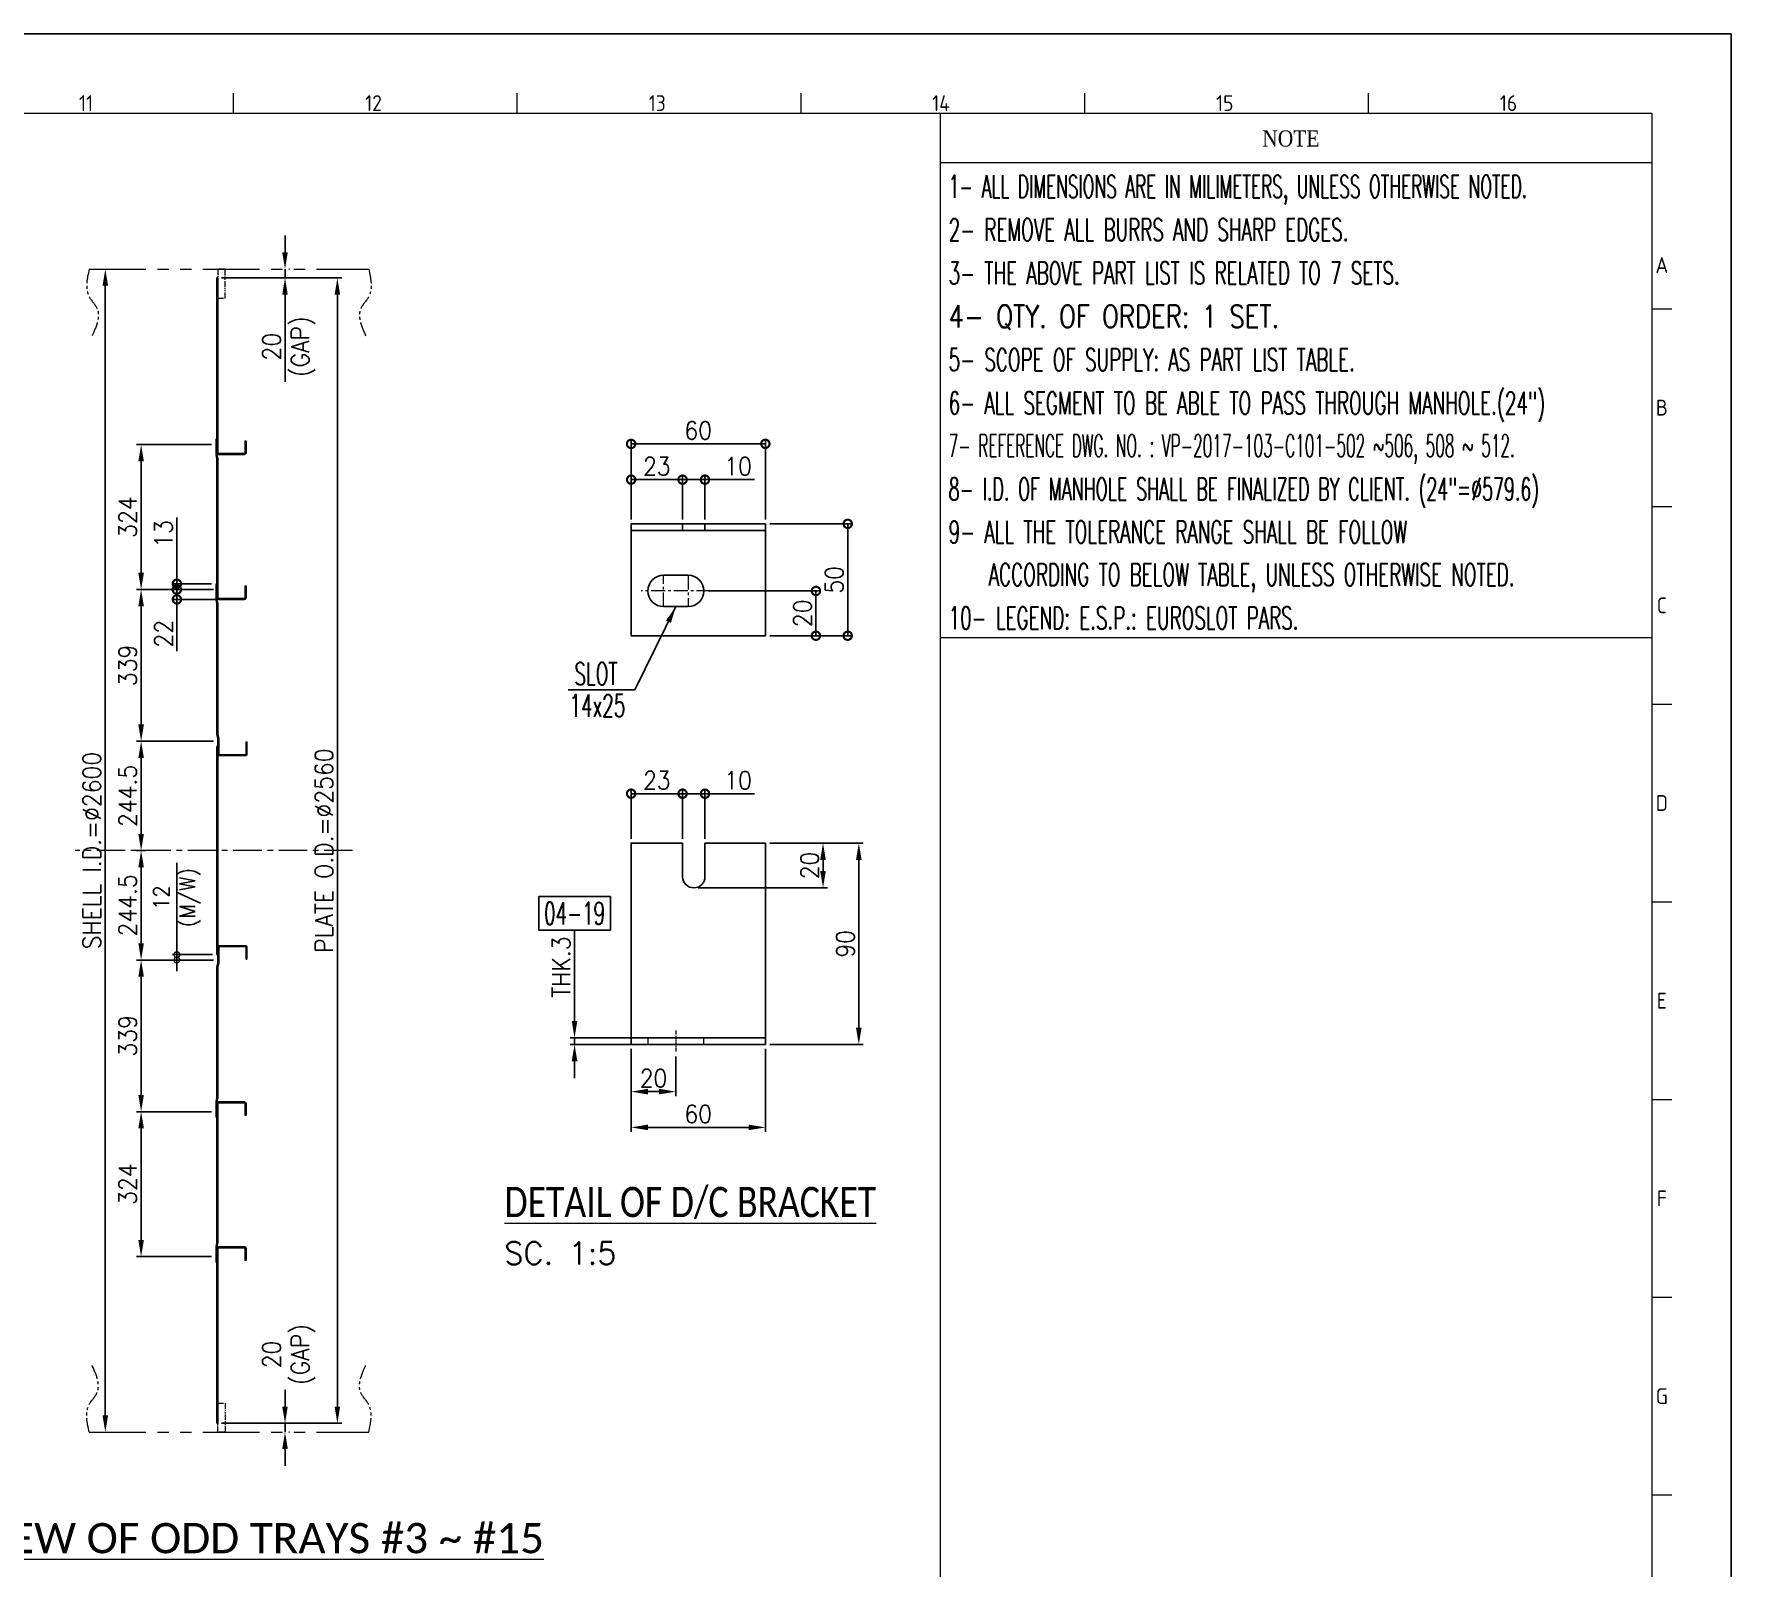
# Model space of a CAD drawing. Header units: inches. Extents: x -15980 to 45789, y -23276 to 2417.
# Drawn here: x -2730 to 1063, y -16346 to -12919 of the extents above; entities that cross this region are included whole.
import ezdxf
from ezdxf.enums import TextEntityAlignment as Align

# ---------------------------------------------------------------- set-up
doc = ezdxf.new("R2010")
doc.units = ezdxf.units.IN
doc.header["$MEASUREMENT"] = 0
for name, pattern in [('CENTER', [50.8, 31.75, -6.35, 6.35, -6.35]), ('CENTERX2', [101.6, 63.5, -12.7, 12.7, -12.7]), ('HIDDEN', [9.525, 6.35, -3.175]), ('PHANTOMX2', [127, 63.5, -12.7, 12.7, -12.7, 12.7, -12.7])]:
    doc.linetypes.add(name, pattern=pattern)
for name, color, linetype, lineweight in [('CADRE', 254, 'Continuous', 5), ('Center line', 181, 'CENTER', 5), ('CENTER LINES', 181, 'CENTERX2', 5), ('HATCH', 130, 'PHANTOMX2', 9), ('HIDDEN', 211, 'HIDDEN', 5), ('Plot Plan', 9, 'Continuous', 0), ('TEXT', 2, 'Continuous', 13)]:
    doc.layers.add(name, color=color, linetype=linetype, lineweight=lineweight)
doc.layers.add('dim', color=82, linetype='Continuous')
doc.styles.add('ARIAL BLACK', font='GARABD.TTF')
doc.styles.add('ISO Proportional', font='isocp.shx')
doc.styles.add('ROMANS', font='ROMANS.shx', dxfattribs={"width": 0.9, "bigfont": '@extfont2.shx'})
doc.styles.add('style4', font='calibri.ttf')
doc.dimstyles.new('1X25', dxfattribs={"dimscale": 25, "dimtxt": 1.6, "dimasz": 1.5, "dimexe": 0.4, "dimexo": 0.4, "dimgap": 0.4, "dimtad": 1, "dimdsep": 46, "dimtxsty": 'ROMANS', "dimcen": 0, "dimclrd": 256, "dimclre": 256, "dimclrt": 2, "dimadec": 0, "dimazin": 0, "dimtfac": 1, "dimtmove": 0, "dimatfit": 3, "dimfxl": 0.7, "dimlwd": -1, "dimlwe": -1, "dimarcsym": 1})
doc.dimstyles.new('5X25', dxfattribs={"dimscale": 25, "dimtxt": 1.6, "dimasz": 1.5, "dimexe": 0.4, "dimexo": 0.4, "dimgap": 0.4, "dimtad": 1, "dimlfac": 0.2, "dimdsep": 46, "dimtxsty": 'ROMANS', "dimcen": 0, "dimclrd": 256, "dimclre": 256, "dimclrt": 2, "dimadec": 0, "dimazin": 0, "dimtfac": 1, "dimtmove": 0, "dimatfit": 3, "dimfxl": 0.7, "dimlwd": -1, "dimlwe": -1, "dimarcsym": 1})

# ---------------------------------------------------------------- blocks, each defined once
blk = doc.blocks.new('A$Cd9a1c6cb')
blk.add_lwpolyline([(61, -197.5), (63, -197.5), (63, 267.5), (61, 267.5)], close=True)
blk = doc.blocks.new('A$Ccb3cb8b8')
blk.add_lwpolyline([(66, 384), (66, 349), (64, 339.1), (64, 48), (62, 38.1), (62, 4, -0.414214), (58, 0), (1, 0, -0.414214), (-3, 4), (-3, 30), (-1, 30), (-1, 4, 0.414214), (1, 2), (58, 2, 0.414214), (60, 4), (60, 38.4), (62, 48.3), (62, 339.3), (64, 349.2), (64, 384)], format="xyb", close=True)
at = {"layer": 'CENTER LINES'}
for p, q in [((66.2, 371), (63.9, 371)), ((59.5, 32), (62.5, 32))]:
    blk.add_line(p, q, dxfattribs=at)
at = {"layer": 'HIDDEN', "ltscale": 0.2}
for p, q in [((64, 376.5), (66, 376.5)), ((64, 365.5), (66, 365.5)), ((60, 37.5), (62, 37.5)), ((60, 26.5), (62, 26.5))]:
    blk.add_line(p, q, dxfattribs=at)
blk = doc.blocks.new('A$C82f6ab2e')
blk.add_lwpolyline([(65, 394.5), (65, 4, -0.414214), (61, 0), (4, 0, -0.414214), (0, 4), (0, 30), (2, 30), (2, 4, 0.414214), (4, 2), (61, 2, 0.414214), (63, 4), (63, 394.5)], format="xyb", close=True)
at = {"layer": 'CENTER LINES'}
blk.add_line((62.5, 22), (65.5, 22), dxfattribs=at)
at = {"layer": 'HIDDEN', "ltscale": 0.2}
for p, q in [((63, 27.5), (65, 27.5)), ((63, 16.5), (65, 16.5))]:
    blk.add_line(p, q, dxfattribs=at)
blk = doc.blocks.new('A$C3d6a8d0d')
blk.add_lwpolyline([(67, 359), (67, 324), (65, 314.1), (65, 4, -0.414214), (61, 0), (4, 0, -0.414214), (0, 4), (0, 30), (2, 30), (2, 4, 0.414214), (4, 2), (61, 2, 0.414214), (63, 4), (63, 314.3), (65, 324.2), (65, 359)], format="xyb", close=True)
at = {"layer": 'CENTER LINES'}
for p, q in [((67.3, 346), (64.7, 346)), ((62.5, 22), (65.5, 22))]:
    blk.add_line(p, q, dxfattribs=at)
at = {"layer": 'HIDDEN', "ltscale": 0.2}
for p, q in [((65, 351.5), (67, 351.5)), ((65, 340.5), (67, 340.5)), ((63, 27.5), (65, 27.5)), ((63, 16.5), (65, 16.5))]:
    blk.add_line(p, q, dxfattribs=at)
blk = doc.blocks.new('*D296')
at = {"layer": 'Defpoints', "color": 0, "transparency": 16777216}
for p in [(-2570.8, -13444.5), (-2570.8, -13444.5), (-2570.8, -16044.5)]:
    blk.add_point(p, dxfattribs=at)
at = {"layer": 'dim', "transparency": 16777216}
blk.add_line((-2570.8, -16007), (-2570.8, -13482), dxfattribs=at)
for points in [[(-2577, -13482), (-2564.5, -13482), (-2570.8, -13444.5)], [(-2577, -16007), (-2564.5, -16007), (-2570.8, -16044.5)]]:
    blk.add_solid(points, dxfattribs=at)
at = {"layer": 'dim', "color": 2, "transparency": 16777216, "insert": (-2600.8, -14744.5), "char_height": 40, "attachment_point": 5, "rotation": 90, "style": 'ROMANS'}
blk.add_mtext('SHELL I.D.=%%C2600', dxfattribs=at)
blk = doc.blocks.new('A$Caa3a44ed')
at = {"ltscale": 0.2}
blk.add_lwpolyline([(0, 16), (65, 16), (65, 0), (0, 0)], close=True, dxfattribs=at)
blk = doc.blocks.new('A$Cce359d03')
blk.add_blockref('A$Caa3a44ed', (0, 0))
at = {"xscale": -1}
blk.add_blockref('A$Caa3a44ed', (2600, 0), dxfattribs=at)
blk = doc.blocks.new('*D301')
at = {"layer": 'Defpoints', "color": 0, "transparency": 16777216}
for p in [(-2490.8, -15328), (-2323.4, -15328), (-2323.5, -15652)]:
    blk.add_point(p, dxfattribs=at)
at = {"layer": 'dim', "transparency": 16777216}
for p, q in [((-2333.4, -15328), (-2500.8, -15328)), ((-2490.8, -15614.5), (-2490.8, -15365.5)), ((-2333.5, -15652), (-2500.8, -15652))]:
    blk.add_line(p, q, dxfattribs=at)
for points in [[(-2497, -15365.5), (-2484.5, -15365.5), (-2490.8, -15328)], [(-2497, -15614.5), (-2484.5, -15614.5), (-2490.8, -15652)]]:
    blk.add_solid(points, dxfattribs=at)
at = {"layer": 'dim', "color": 2, "transparency": 16777216, "insert": (-2520.8, -15490), "char_height": 40, "attachment_point": 5, "rotation": 90, "style": 'ROMANS'}
blk.add_mtext('324', dxfattribs=at)
blk = doc.blocks.new('*D302')
at = {"layer": 'Defpoints', "color": 0, "transparency": 16777216}
for p in [(-2490.8, -14989), (-2319.2, -14989), (-2323.4, -15328)]:
    blk.add_point(p, dxfattribs=at)
at = {"layer": 'dim', "transparency": 16777216}
for p, q in [((-2329.2, -14989), (-2500.8, -14989)), ((-2490.8, -15290.5), (-2490.8, -15026.5)), ((-2333.4, -15328), (-2500.8, -15328))]:
    blk.add_line(p, q, dxfattribs=at)
for points in [[(-2497, -15026.5), (-2484.5, -15026.5), (-2490.8, -14989)], [(-2497, -15290.5), (-2484.5, -15290.5), (-2490.8, -15328)]]:
    blk.add_solid(points, dxfattribs=at)
at = {"layer": 'dim', "color": 2, "transparency": 16777216, "insert": (-2520.8, -15158.5), "char_height": 40, "attachment_point": 5, "rotation": 90, "style": 'ROMANS'}
blk.add_mtext('339', dxfattribs=at)
blk = doc.blocks.new('*D297')
at = {"layer": 'Defpoints', "color": 0, "transparency": 16777216}
for p in [(-2490.8, -14744.5), (-2490.8, -14744.5), (-2319.2, -14989)]:
    blk.add_point(p, dxfattribs=at)
at = {"layer": 'dim', "transparency": 16777216}
for p, q in [((-2490.8, -14951.5), (-2490.8, -14782)), ((-2329.2, -14989), (-2500.8, -14989))]:
    blk.add_line(p, q, dxfattribs=at)
for points in [[(-2497, -14782), (-2484.5, -14782), (-2490.8, -14744.5)], [(-2497, -14951.5), (-2484.5, -14951.5), (-2490.8, -14989)]]:
    blk.add_solid(points, dxfattribs=at)
at = {"layer": 'dim', "color": 2, "transparency": 16777216, "insert": (-2520.8, -14866.8), "char_height": 40, "attachment_point": 5, "rotation": 90, "style": 'ROMANS'}
blk.add_mtext('244.5', dxfattribs=at)
blk = doc.blocks.new('*D298')
at = {"layer": 'Defpoints', "color": 0, "transparency": 16777216}
for p in [(-2323.5, -13837), (-2490.8, -14161), (-2323.4, -14161)]:
    blk.add_point(p, dxfattribs=at)
at = {"layer": 'dim', "transparency": 16777216}
for p, q in [((-2333.5, -13837), (-2500.8, -13837)), ((-2490.8, -13874.5), (-2490.8, -14123.5)), ((-2333.4, -14161), (-2500.8, -14161))]:
    blk.add_line(p, q, dxfattribs=at)
for points in [[(-2497, -13874.5), (-2484.5, -13874.5), (-2490.8, -13837)], [(-2497, -14123.5), (-2484.5, -14123.5), (-2490.8, -14161)]]:
    blk.add_solid(points, dxfattribs=at)
at = {"layer": 'dim', "color": 2, "transparency": 16777216, "insert": (-2520.8, -13999), "char_height": 40, "attachment_point": 5, "rotation": 90, "style": 'ROMANS'}
blk.add_mtext('324', dxfattribs=at)
blk = doc.blocks.new('*D299')
at = {"layer": 'Defpoints', "color": 0, "transparency": 16777216}
for p in [(-2323.4, -14161), (-2490.8, -14500), (-2319.2, -14500)]:
    blk.add_point(p, dxfattribs=at)
at = {"layer": 'dim', "transparency": 16777216}
for p, q in [((-2333.4, -14161), (-2500.8, -14161)), ((-2490.8, -14198.5), (-2490.8, -14462.5)), ((-2329.2, -14500), (-2500.8, -14500))]:
    blk.add_line(p, q, dxfattribs=at)
for points in [[(-2497, -14198.5), (-2484.5, -14198.5), (-2490.8, -14161)], [(-2497, -14462.5), (-2484.5, -14462.5), (-2490.8, -14500)]]:
    blk.add_solid(points, dxfattribs=at)
at = {"layer": 'dim', "color": 2, "transparency": 16777216, "insert": (-2520.8, -14330.5), "char_height": 40, "attachment_point": 5, "rotation": 90, "style": 'ROMANS'}
blk.add_mtext('339', dxfattribs=at)
blk = doc.blocks.new('*D300')
at = {"layer": 'Defpoints', "color": 0, "transparency": 16777216}
for p in [(-2319.2, -14500), (-2490.8, -14744.5), (-2471.7, -14744.5)]:
    blk.add_point(p, dxfattribs=at)
at = {"layer": 'dim', "transparency": 16777216}
for p, q in [((-2329.2, -14500), (-2500.8, -14500)), ((-2490.8, -14537.5), (-2490.8, -14707)), ((-2481.7, -14744.5), (-2500.8, -14744.5))]:
    blk.add_line(p, q, dxfattribs=at)
for points in [[(-2497, -14537.5), (-2484.5, -14537.5), (-2490.8, -14500)], [(-2497, -14707), (-2484.5, -14707), (-2490.8, -14744.5)]]:
    blk.add_solid(points, dxfattribs=at)
at = {"layer": 'dim', "color": 2, "transparency": 16777216, "insert": (-2520.8, -14622.3), "char_height": 40, "attachment_point": 5, "rotation": 90, "style": 'ROMANS'}
blk.add_mtext('244.5', dxfattribs=at)
blk = doc.blocks.new('_DotSmall')
at = {"color": 0, "linetype": 'ByBlock', "const_width": 0.5}
blk.add_lwpolyline([(-0.0625, 0, 1), (0.0625, 0, 1)], format="xyb", close=True, dxfattribs=at)
blk = doc.blocks.new('*D303')
at = {"layer": 'Defpoints', "color": 0, "transparency": 16777216}
for p in [(-2410.8, -14183), (-2319.2, -14161), (-2314.8, -14183)]:
    blk.add_point(p, dxfattribs=at)
at = {"layer": 'dim', "transparency": 16777216}
for p, q in [((-2329.2, -14161), (-2420.8, -14161)), ((-2324.8, -14183), (-2420.8, -14183)), ((-2410.8, -14161), (-2410.8, -14183)), ((-2410.8, -14183), (-2410.8, -14298.8))]:
    blk.add_line(p, q, dxfattribs=at)
at = {"layer": 'dim', "transparency": 16777216, "xscale": 37.5, "yscale": 37.5, "zscale": 37.5}
for p, rotation in [((-2410.8, -14161), 90), ((-2410.8, -14183), 270)]:
    blk.add_blockref('_DotSmall', p, dxfattribs=dict(at, rotation=rotation))
at = {"layer": 'dim', "color": 2, "transparency": 16777216, "insert": (-2440.8, -14259.6), "char_height": 40, "attachment_point": 5, "rotation": 90, "style": 'ROMANS'}
blk.add_mtext('22', dxfattribs=at)
blk = doc.blocks.new('*D304')
at = {"layer": 'Defpoints', "color": 0, "transparency": 16777216}
for p in [(-2410.8, -14148), (-2323.2, -14148), (-2321.2, -14161)]:
    blk.add_point(p, dxfattribs=at)
at = {"layer": 'dim', "transparency": 16777216}
for p, q in [((-2410.8, -14148), (-2410.8, -13999.9)), ((-2333.2, -14148), (-2420.8, -14148)), ((-2331.2, -14161), (-2420.8, -14161)), ((-2410.8, -14161), (-2410.8, -14148)), ((-2410.8, -14161), (-2410.8, -14198.5))]:
    blk.add_line(p, q, dxfattribs=at)
at = {"layer": 'dim', "transparency": 16777216, "xscale": 37.5, "yscale": 37.5, "zscale": 37.5}
for p, rotation in [((-2410.8, -14148), 270), ((-2410.8, -14161), 90)]:
    blk.add_blockref('_DotSmall', p, dxfattribs=dict(at, rotation=rotation))
at = {"layer": 'dim', "color": 2, "transparency": 16777216, "insert": (-2440.8, -14036.4), "char_height": 40, "attachment_point": 5, "rotation": 90, "style": 'ROMANS'}
blk.add_mtext('13', dxfattribs=at)
blk = doc.blocks.new('*D305')
at = {"layer": 'Defpoints', "color": 0, "transparency": 16777216}
for p in [(-2410.8, -14977), (-2321.2, -14977), (-2319.7, -14989)]:
    blk.add_point(p, dxfattribs=at)
at = {"layer": 'dim', "transparency": 16777216}
for p, q in [((-2410.8, -14977), (-2410.8, -14772)), ((-2331.2, -14977), (-2420.8, -14977)), ((-2410.8, -14989), (-2410.8, -14977)), ((-2329.7, -14989), (-2420.8, -14989)), ((-2410.8, -14989), (-2410.8, -15014))]:
    blk.add_line(p, q, dxfattribs=at)
at = {"layer": 'dim', "transparency": 16777216, "xscale": 25, "yscale": 25, "zscale": 25}
for p, rotation in [((-2410.8, -14977), 270), ((-2410.8, -14989), 90)]:
    blk.add_blockref('_DotSmall', p, dxfattribs=dict(at, rotation=rotation))
at = {"layer": 'dim', "color": 2, "transparency": 16777216, "insert": (-2410.8, -14849.5), "char_height": 35, "attachment_point": 5, "rotation": 90, "style": 'ROMANS'}
blk.add_mtext('12\\P(M/W)', dxfattribs=at)
blk = doc.blocks.new('*D306')
at = {"layer": 'Defpoints', "color": 0, "transparency": 16777216}
for p in [(-2321.2, -13464.5), (-2321.2, -16024.5), (-2052.1, -16024.5)]:
    blk.add_point(p, dxfattribs=at)
at = {"layer": 'dim', "transparency": 16777216}
for p, q in [((-2311.2, -13464.5), (-2042.1, -13464.5)), ((-2052.1, -13502), (-2052.1, -15987)), ((-2311.2, -16024.5), (-2042.1, -16024.5))]:
    blk.add_line(p, q, dxfattribs=at)
for points in [[(-2058.4, -13502), (-2045.9, -13502), (-2052.1, -13464.5)], [(-2058.4, -15987), (-2045.9, -15987), (-2052.1, -16024.5)]]:
    blk.add_solid(points, dxfattribs=at)
at = {"layer": 'dim', "color": 2, "transparency": 16777216, "insert": (-2082.1, -14744.5), "char_height": 40, "attachment_point": 5, "rotation": 90, "style": 'ROMANS'}
blk.add_mtext('PLATE O.D.=%%C2560', dxfattribs=at)
blk = doc.blocks.new('*D307')
at = {"layer": 'Defpoints', "color": 0, "transparency": 16777216}
for p in [(-2319.2, -13464.5), (-2170.8, -13444.5), (-2169.1, -13444.5)]:
    blk.add_point(p, dxfattribs=at)
at = {"layer": 'dim', "transparency": 16777216}
for p, q in [((-2169.1, -13407), (-2169.1, -13369.5)), ((-2309.2, -13464.5), (-2159.1, -13464.5)), ((-2169.1, -13444.5), (-2169.1, -13464.5)), ((-2160.8, -13444.5), (-2159.1, -13444.5)), ((-2169.1, -13502), (-2169.1, -13696.6))]:
    blk.add_line(p, q, dxfattribs=at)
for points in [[(-2175.4, -13407), (-2162.9, -13407), (-2169.1, -13444.5)], [(-2175.4, -13502), (-2162.9, -13502), (-2169.1, -13464.5)]]:
    blk.add_solid(points, dxfattribs=at)
at = {"layer": 'dim', "color": 2, "transparency": 16777216, "char_height": 40, "attachment_point": 5, "rotation": 90, "style": 'ROMANS'}
for s, insert in [('(GAP)', (-2128.7, -13618.1)), ('20', (-2199.1, -13618.1))]:
    blk.add_mtext(s, dxfattribs=dict(at, insert=insert))
blk = doc.blocks.new('*D386')
at = {"layer": 'Defpoints', "color": 0, "transparency": 16777216}
for p in [(-2319.2, -16024.5), (-2170.8, -16044.5), (-2169.1, -16044.5)]:
    blk.add_point(p, dxfattribs=at)
at = {"layer": 'dim', "transparency": 16777216}
for p, q in [((-2169.1, -15987), (-2169.1, -15949.5)), ((-2309.2, -16024.5), (-2159.1, -16024.5)), ((-2169.1, -16044.5), (-2169.1, -16024.5)), ((-2160.8, -16044.5), (-2159.1, -16044.5)), ((-2169.1, -16082), (-2169.1, -16119.5))]:
    blk.add_line(p, q, dxfattribs=at)
for points in [[(-2175.4, -15987), (-2162.9, -15987), (-2169.1, -16024.5)], [(-2175.4, -16082), (-2162.9, -16082), (-2169.1, -16044.5)]]:
    blk.add_solid(points, dxfattribs=at)
at = {"layer": 'dim', "color": 2, "transparency": 16777216, "char_height": 40, "attachment_point": 5, "rotation": 90, "style": 'ROMANS'}
for s, insert in [('(GAP)', (-2128.7, -15870.9)), ('20', (-2199.1, -15870.9))]:
    blk.add_mtext(s, dxfattribs=dict(at, insert=insert))
blk = doc.blocks.new('A$C25e64056')
blk.add_lwpolyline([(11.56, 0, -1), (11.56, 14), (22.56, 14, -1), (22.56, 0)], format="xyb", close=True)
at = {"layer": 'Center line', "ltscale": 0.2}
for p, q in [((11.56, 0), (11.56, 14)), ((22.56, 14), (22.56, 0)), ((1.5, 7), (32.62, 7))]:
    blk.add_line(p, q, dxfattribs=at)
blk = doc.blocks.new('A$Cea60fde7')
for p, q in [((60, 47), (0, 47)), ((23, 50), (23, 47)), ((33, 50), (33, 47))]:
    blk.add_line(p, q)
blk.add_lwpolyline([(60, 50), (60, 0), (0, 0), (0, 50)], close=True)
at = {"rotation": 180}
blk.add_blockref('A$C25e64056', (37.06, 27), dxfattribs=at)
blk = doc.blocks.new('A$Ca2adf0ab')
for p, q in [((23, 93.31), (23, 78.31)), ((33, 78.31), (33, 93.31)), ((60, 6.31), (0, 6.31))]:
    blk.add_line(p, q)
blk.add_lwpolyline([(23, 93.31), (0, 93.31), (0, 3.31), (60, 3.31), (60, 93.31), (33, 93.31)])
blk.add_arc((28, 78.31), 5, 180, 0)
at = {"layer": 'Center line', "ltscale": 0.05}
blk.add_line((20, 9.62), (20, 0), dxfattribs=at)
at = {"layer": 'HIDDEN'}
for p, q in [((7.5, 6.31), (7.5, 3.31)), ((32.5, 3.31), (32.5, 6.31))]:
    blk.add_line(p, q, dxfattribs=at)
blk = doc.blocks.new('*D387')
at = {"layer": 'Defpoints', "color": 0, "transparency": 16777216}
for p in [(-1095.6, -14014.1), (-911.6, -14014.1), (-1095.6, -14264.1)]:
    blk.add_point(p, dxfattribs=at)
at = {"layer": 'dim', "transparency": 16777216}
for p, q in [((-1085.6, -14014.1), (-901.6, -14014.1)), ((-911.6, -14264.1), (-911.6, -14014.1)), ((-1085.6, -14264.1), (-901.6, -14264.1))]:
    blk.add_line(p, q, dxfattribs=at)
at = {"layer": 'dim', "transparency": 16777216, "xscale": 37.5, "yscale": 37.5, "zscale": 37.5}
for p, rotation in [((-911.6, -14014.1), 90), ((-911.6, -14264.1), 270)]:
    blk.add_blockref('_DotSmall', p, dxfattribs=dict(at, rotation=rotation))
at = {"layer": 'dim', "color": 2, "transparency": 16777216, "insert": (-941.6, -14139.1), "char_height": 40, "attachment_point": 5, "rotation": 90, "style": 'ROMANS'}
blk.add_mtext('50', dxfattribs=at)
blk = doc.blocks.new('*D388')
at = {"layer": 'Defpoints', "color": 0, "transparency": 16777216}
for p in [(-1233.1, -14164.1), (-982.6, -14164.1), (-1095.6, -14264.1)]:
    blk.add_point(p, dxfattribs=at)
at = {"layer": 'dim', "transparency": 16777216}
for p, q in [((-1223.1, -14164.1), (-972.6, -14164.1)), ((-982.6, -14264.1), (-982.6, -14164.1)), ((-1085.6, -14264.1), (-972.6, -14264.1))]:
    blk.add_line(p, q, dxfattribs=at)
at = {"layer": 'dim', "transparency": 16777216, "xscale": 37.5, "yscale": 37.5, "zscale": 37.5}
for p, rotation in [((-982.6, -14164.1), 90), ((-982.6, -14264.1), 270)]:
    blk.add_blockref('_DotSmall', p, dxfattribs=dict(at, rotation=rotation))
at = {"layer": 'dim', "color": 2, "transparency": 16777216, "insert": (-1012.6, -14214.1), "char_height": 40, "attachment_point": 5, "rotation": 90, "style": 'ROMANS'}
blk.add_mtext('20', dxfattribs=at)
blk = doc.blocks.new('*D389')
at = {"layer": 'Defpoints', "color": 0, "transparency": 16777216}
for p in [(-1095.6, -13835.3), (-1395.6, -14014.1), (-1095.6, -14014.1)]:
    blk.add_point(p, dxfattribs=at)
at = {"layer": 'dim', "transparency": 16777216}
for p, q in [((-1395.6, -14004.1), (-1395.6, -13825.3)), ((-1395.6, -13835.3), (-1095.6, -13835.3)), ((-1095.6, -14004.1), (-1095.6, -13825.3))]:
    blk.add_line(p, q, dxfattribs=at)
at = {"layer": 'dim', "transparency": 16777216, "xscale": 37.5, "yscale": 37.5, "zscale": 37.5, "rotation": 180}
blk.add_blockref('_DotSmall', (-1395.6, -13835.3), dxfattribs=at)
at = {"layer": 'dim', "transparency": 16777216, "xscale": 37.5, "yscale": 37.5, "zscale": 37.5}
blk.add_blockref('_DotSmall', (-1095.6, -13835.3), dxfattribs=at)
at = {"layer": 'dim', "color": 2, "transparency": 16777216, "insert": (-1245.6, -13805.3), "char_height": 40, "attachment_point": 5, "style": 'ROMANS'}
blk.add_mtext('60', dxfattribs=at)
blk = doc.blocks.new('*D390')
at = {"layer": 'Defpoints', "color": 0, "transparency": 16777216}
for p in [(-1230.6, -13915.3), (-1280.6, -14014.1), (-1230.6, -14014.1)]:
    blk.add_point(p, dxfattribs=at)
at = {"layer": 'dim', "transparency": 16777216}
for p, q in [((-1280.6, -14004.1), (-1280.6, -13905.3)), ((-1280.6, -13915.3), (-1230.6, -13915.3)), ((-1230.6, -14004.1), (-1230.6, -13905.3)), ((-1230.6, -13915.3), (-1120, -13915.3))]:
    blk.add_line(p, q, dxfattribs=at)
at = {"layer": 'dim', "transparency": 16777216, "xscale": 37.5, "yscale": 37.5, "zscale": 37.5, "rotation": 180}
blk.add_blockref('_DotSmall', (-1280.6, -13915.3), dxfattribs=at)
at = {"layer": 'dim', "transparency": 16777216, "xscale": 37.5, "yscale": 37.5, "zscale": 37.5}
blk.add_blockref('_DotSmall', (-1230.6, -13915.3), dxfattribs=at)
at = {"layer": 'dim', "color": 2, "transparency": 16777216, "insert": (-1156.5, -13885.3), "char_height": 40, "attachment_point": 5, "style": 'ROMANS'}
blk.add_mtext('10', dxfattribs=at)
blk = doc.blocks.new('*D391')
at = {"layer": 'Defpoints', "color": 0, "transparency": 16777216}
for p in [(-1395.6, -13915.3), (-1395.6, -14014.1), (-1280.6, -14014.1)]:
    blk.add_point(p, dxfattribs=at)
at = {"layer": 'dim', "transparency": 16777216}
for p, q in [((-1395.6, -14004.1), (-1395.6, -13905.3)), ((-1280.6, -13915.3), (-1395.6, -13915.3)), ((-1280.6, -14004.1), (-1280.6, -13905.3))]:
    blk.add_line(p, q, dxfattribs=at)
at = {"layer": 'dim', "transparency": 16777216, "xscale": 37.5, "yscale": 37.5, "zscale": 37.5, "rotation": 180}
blk.add_blockref('_DotSmall', (-1395.6, -13915.3), dxfattribs=at)
at = {"layer": 'dim', "transparency": 16777216, "xscale": 37.5, "yscale": 37.5, "zscale": 37.5}
blk.add_blockref('_DotSmall', (-1280.6, -13915.3), dxfattribs=at)
at = {"layer": 'dim', "color": 2, "transparency": 16777216, "insert": (-1338.1, -13885.3), "char_height": 40, "attachment_point": 5, "style": 'ROMANS'}
blk.add_mtext('23', dxfattribs=at)
blk = doc.blocks.new('*D392')
at = {"layer": 'Defpoints', "color": 0, "transparency": 16777216}
for p in [(-1095.6, -14727.8), (-886.7, -14727.8), (-1095.6, -15177.8)]:
    blk.add_point(p, dxfattribs=at)
at = {"layer": 'dim', "transparency": 16777216}
for p, q in [((-1085.6, -14727.8), (-876.7, -14727.8)), ((-886.7, -15140.3), (-886.7, -14765.3)), ((-1085.6, -15177.8), (-876.7, -15177.8))]:
    blk.add_line(p, q, dxfattribs=at)
for points in [[(-893, -14765.3), (-880.5, -14765.3), (-886.7, -14727.8)], [(-893, -15140.3), (-880.5, -15140.3), (-886.7, -15177.8)]]:
    blk.add_solid(points, dxfattribs=at)
at = {"layer": 'dim', "color": 2, "transparency": 16777216, "insert": (-916.7, -14952.8), "char_height": 40, "attachment_point": 5, "rotation": 90, "style": 'ROMANS'}
blk.add_mtext('90', dxfattribs=at)
blk = doc.blocks.new('*D393')
at = {"layer": 'Defpoints', "color": 0, "transparency": 16777216}
for p in [(-1280.6, -14617.3), (-1280.6, -14727.8), (-1230.6, -14727.8)]:
    blk.add_point(p, dxfattribs=at)
at = {"layer": 'dim', "transparency": 16777216}
for p, q in [((-1280.6, -14717.8), (-1280.6, -14607.3)), ((-1280.6, -14617.3), (-1230.6, -14617.3)), ((-1230.6, -14717.8), (-1230.6, -14607.3)), ((-1230.6, -14617.3), (-1120, -14617.3))]:
    blk.add_line(p, q, dxfattribs=at)
at = {"layer": 'dim', "transparency": 16777216, "xscale": 37.5, "yscale": 37.5, "zscale": 37.5, "rotation": 180}
blk.add_blockref('_DotSmall', (-1280.6, -14617.3), dxfattribs=at)
at = {"layer": 'dim', "transparency": 16777216, "xscale": 37.5, "yscale": 37.5, "zscale": 37.5}
blk.add_blockref('_DotSmall', (-1230.6, -14617.3), dxfattribs=at)
at = {"layer": 'dim', "color": 2, "transparency": 16777216, "insert": (-1156.5, -14587.3), "char_height": 40, "attachment_point": 5, "style": 'ROMANS'}
blk.add_mtext('10', dxfattribs=at)
blk = doc.blocks.new('*D394')
at = {"layer": 'Defpoints', "color": 0, "transparency": 16777216}
for p in [(-1395.6, -14617.2), (-1395.6, -14727.8), (-1280.6, -14727.8)]:
    blk.add_point(p, dxfattribs=at)
at = {"layer": 'dim', "transparency": 16777216}
for p, q in [((-1395.6, -14717.8), (-1395.6, -14607.2)), ((-1280.6, -14617.2), (-1395.6, -14617.2)), ((-1280.6, -14717.8), (-1280.6, -14607.2))]:
    blk.add_line(p, q, dxfattribs=at)
at = {"layer": 'dim', "transparency": 16777216, "xscale": 37.5, "yscale": 37.5, "zscale": 37.5, "rotation": 180}
blk.add_blockref('_DotSmall', (-1395.6, -14617.2), dxfattribs=at)
at = {"layer": 'dim', "transparency": 16777216, "xscale": 37.5, "yscale": 37.5, "zscale": 37.5}
blk.add_blockref('_DotSmall', (-1280.6, -14617.2), dxfattribs=at)
at = {"layer": 'dim', "color": 2, "transparency": 16777216, "insert": (-1338.1, -14587.2), "char_height": 40, "attachment_point": 5, "style": 'ROMANS'}
blk.add_mtext('23', dxfattribs=at)
blk = doc.blocks.new('*D395')
at = {"layer": 'Defpoints', "color": 0, "transparency": 16777216}
for p in [(-1095.6, -14727.8), (-966.7, -14727.8), (-1255.6, -14827.8)]:
    blk.add_point(p, dxfattribs=at)
at = {"layer": 'dim', "transparency": 16777216}
for p, q in [((-1085.6, -14727.8), (-956.7, -14727.8)), ((-966.7, -14790.3), (-966.7, -14765.3)), ((-1245.6, -14827.8), (-956.7, -14827.8))]:
    blk.add_line(p, q, dxfattribs=at)
for points in [[(-973, -14765.3), (-960.5, -14765.3), (-966.7, -14727.8)], [(-973, -14790.3), (-960.5, -14790.3), (-966.7, -14827.8)]]:
    blk.add_solid(points, dxfattribs=at)
at = {"layer": 'dim', "color": 2, "transparency": 16777216, "insert": (-996.7, -14777.8), "char_height": 40, "attachment_point": 5, "rotation": 90, "style": 'ROMANS'}
blk.add_mtext('20', dxfattribs=at)
blk = doc.blocks.new('*D396')
at = {"layer": 'Defpoints', "color": 0, "transparency": 16777216}
for p in [(-1395.6, -15177.8), (-1095.6, -15177.8), (-1395.6, -15363.2)]:
    blk.add_point(p, dxfattribs=at)
at = {"layer": 'dim', "transparency": 16777216}
for p, q in [((-1395.6, -15187.8), (-1395.6, -15373.2)), ((-1095.6, -15187.8), (-1095.6, -15373.2)), ((-1133.1, -15363.2), (-1358.1, -15363.2))]:
    blk.add_line(p, q, dxfattribs=at)
for points in [[(-1358.1, -15356.9), (-1358.1, -15369.4), (-1395.6, -15363.2)], [(-1133.1, -15356.9), (-1133.1, -15369.4), (-1095.6, -15363.2)]]:
    blk.add_solid(points, dxfattribs=at)
at = {"layer": 'dim', "color": 2, "transparency": 16777216, "insert": (-1245.6, -15333.2), "char_height": 40, "attachment_point": 5, "style": 'ROMANS'}
blk.add_mtext('60', dxfattribs=at)
blk = doc.blocks.new('*D397')
at = {"layer": 'Defpoints', "color": 0, "transparency": 16777216}
for p in [(-1395.6, -15177.8), (-1295.6, -15194.3), (-1395.6, -15283.2)]:
    blk.add_point(p, dxfattribs=at)
at = {"layer": 'dim', "transparency": 16777216}
for p, q in [((-1395.6, -15187.8), (-1395.6, -15293.2)), ((-1295.6, -15204.3), (-1295.6, -15293.2)), ((-1333.1, -15283.2), (-1358.1, -15283.2))]:
    blk.add_line(p, q, dxfattribs=at)
for points in [[(-1358.1, -15276.9), (-1358.1, -15289.4), (-1395.6, -15283.2)], [(-1333.1, -15276.9), (-1333.1, -15289.4), (-1295.6, -15283.2)]]:
    blk.add_solid(points, dxfattribs=at)
at = {"layer": 'dim', "color": 2, "transparency": 16777216, "insert": (-1345.6, -15253.2), "char_height": 40, "attachment_point": 5, "style": 'ROMANS'}
blk.add_mtext('20', dxfattribs=at)
blk = doc.blocks.new('*D398')
at = {"layer": 'Defpoints', "color": 0, "transparency": 16777216}
for p in [(-1522.1, -15162.8), (-1376.7, -15162.8), (-1376.7, -15177.8)]:
    blk.add_point(p, dxfattribs=at)
at = {"layer": 'dim', "transparency": 16777216}
for p, q in [((-1522.1, -15125.3), (-1522.1, -14922)), ((-1386.7, -15162.8), (-1532.1, -15162.8)), ((-1522.1, -15177.8), (-1522.1, -15162.8)), ((-1386.7, -15177.8), (-1532.1, -15177.8)), ((-1522.1, -15215.3), (-1522.1, -15252.8))]:
    blk.add_line(p, q, dxfattribs=at)
for points in [[(-1528.3, -15125.3), (-1515.8, -15125.3), (-1522.1, -15162.8)], [(-1528.3, -15215.3), (-1515.8, -15215.3), (-1522.1, -15177.8)]]:
    blk.add_solid(points, dxfattribs=at)
at = {"layer": 'dim', "color": 2, "transparency": 16777216, "insert": (-1552.1, -15004.9), "char_height": 40, "attachment_point": 5, "rotation": 90, "style": 'ROMANS'}
blk.add_mtext('THK.3', dxfattribs=at)
blk = doc.blocks.new('A$Ceb6babff')
at = {"layer": 'CADRE', "color": 2}
for p, q in [((7152.5, 7291.7), (7152.5, 7247.5)), ((7786.6, 7291.7), (7786.6, 7247.5)), ((8420.8, 7291.7), (8420.8, 7247.5)), ((9054.9, 7291.7), (9054.9, 7247.5)), ((9689.1, 7291.7), (9689.1, 7247.5)), ((10323.2, 6810), (10367.4, 6810)), ((10323.2, 6368.1), (10367.4, 6368.1)), ((10323.2, 5926.1), (10367.4, 5926.1)), ((10323.2, 5484.2), (10367.4, 5484.2)), ((10323.2, 5042.3), (10367.4, 5042.3)), ((10323.2, 4600.4), (10367.4, 4600.4)), ((10323.2, 4158.5), (10367.4, 4158.5))]:
    blk.add_line(p, q, dxfattribs=at)
at = {"layer": 'CADRE', "color": 3}
blk.add_line((8732.3, 7247.5), (8732.3, 176.8), dxfattribs=at)
at = {"layer": 'CADRE', "color": 8}
blk.add_lwpolyline([(0, 0), (10500, 0), (10500, 7424.2), (0, 7424.2)], close=True, dxfattribs=at)
at = {"layer": 'CADRE', "color": 4}
blk.add_lwpolyline([(176.8, 7247.5), (10323.2, 7247.5), (10323.2, 176.8), (176.8, 176.8)], close=True, dxfattribs=at)
at = {"layer": 'Plot Plan', "linetype": 'ByBlock'}
blk.add_lwpolyline([(10500, 0), (0, 0), (0, 7424.2), (10500, 7424.2)], close=True, dxfattribs=at)
at = {"layer": 'CADRE', "color": 2, "style": 'ISO Proportional'}
for s, height, p in [('11', 35.35, (6823.6, 7269.6)), ('12', 35.35, (7466, 7269.6)), ('13', 35.35, (8100.2, 7269.6)), ('14', 35.35, (8734.3, 7269.6)), ('15', 35.35, (9368.5, 7269.6)), ('16', 35.35, (10002.6, 7269.6)), ('A', 35.4, (10345.3, 6907.6)), ('B', 35.4, (10345.3, 6589)), ('C', 35.4, (10345.3, 6147.1)), ('D', 35.4, (10345.3, 5705.2)), ('E', 35.4, (10345.3, 5263.3)), ('F', 35.4, (10345.3, 4821.3)), ('G', 35.4, (10345.3, 4379.4))]:
    blk.add_text(s, height=height, dxfattribs=at).set_placement(p, align=Align.MIDDLE)

msp = doc.modelspace()

# ---------------------------------------------------------------- linework, layer by layer
at = {"layer": 'CADRE', "color": 2}
for p, q in [((-705.041, -13206.414), (885.868, -13206.414)), ((-705.041, -14268.029), (885.868, -14268.029))]:
    msp.add_line(p, q, dxfattribs=at)
at = {"layer": 'Center line', "ltscale": 2}
msp.add_line((-2018.099, -14744.506), (-2637.995, -14744.506), dxfattribs=at)
at = {"layer": 'dim'}
msp.add_lwpolyline([(-1442.056, -14847.043), (-1442.056, -14922.043), (-1602.056, -14922.043), (-1602.056, -14847.043)], close=True, dxfattribs=at)
at = {"layer": 'HATCH', "ltscale": 2}
for p, q in [((-2606.861, -13444.506), (-1982.104, -13444.506)), ((-2606.861, -16044.506), (-1982.104, -16044.506))]:
    msp.add_line(p, q, dxfattribs=at)
at = {"layer": 'HATCH', "ltscale": 0.5}
for points in [[(-2606.861, -13444.506), (-2607.04, -13505.94), (-2589.35, -13532.491), (-2601.102, -13595.745)], [(-1982.104, -13444.506), (-1981.926, -13505.94), (-1999.616, -13532.491), (-1987.864, -13595.745)], [(-2606.861, -16044.506), (-2607.04, -15983.072), (-2589.35, -15956.521), (-2601.102, -15893.267)], [(-1982.104, -16044.506), (-1981.926, -15983.072), (-1999.616, -15956.521), (-1987.864, -15893.267)]]:
    msp.add_spline(points, degree=3, dxfattribs=at)

# ---------------------------------------------------------------- block references
msp.add_blockref('A$Ceb6babff', (-9437.364, -20343.245))
at = {"xscale": -1}
for name, p in [('A$C82f6ab2e', (-2256.25, -13859.006)), ('A$C3d6a8d0d', (-2256.25, -14183.006)), ('A$Ccb3cb8b8', (-2257.25, -14532.006)), ('A$Cd9a1c6cb', (-2258.266, -14779.512))]:
    msp.add_blockref(name, p, dxfattribs=at)
at = {"xscale": 5, "yscale": 5, "zscale": 5}
for name, p in [('A$Cea60fde7', (-1395.6, -14264.113)), ('A$Ca2adf0ab', (-1395.6, -15194.312))]:
    msp.add_blockref(name, p, dxfattribs=at)
at = {"rotation": 180}
for name, p in [('A$Ccb3cb8b8', (-2257.25, -14957.006)), ('A$C3d6a8d0d', (-2256.25, -15306.006)), ('A$C82f6ab2e', (-2256.25, -15630.006))]:
    msp.add_blockref(name, p, dxfattribs=at)
at = {"layer": 'HATCH', "ltscale": 2, "rotation": 90.00000000000001}
msp.add_blockref('A$Cce359d03', (-2303.25, -16044.506), dxfattribs=at)

# ---------------------------------------------------------------- texts
at = {"layer": 'CADRE', "color": 2, "style": 'ARIAL BLACK'}
msp.add_text('NOTE', height=36.0606, dxfattribs=at).set_placement((78.891, -13152.654), align=Align.MIDDLE_CENTER)
at = {"layer": 'TEXT', "style": 'ROMANS', "width": 0.555}
msp.add_text('1- ALL DIMENSIONS ARE IN MILIMETERS, UNLESS OTHERWISE NOTED.', height=50, dxfattribs=at).set_placement((-686.007, -13285.019, 0))
at = {"layer": 'TEXT', "style": 'ROMANS'}
for s, width, p in [('2- REMOVE ALL BURRS AND SHARP EDGES.', 0.6, (-686.007, -13356.819, 0)), ('5- SCOPE OF SUPPLY: AS PART LIST TABLE.', 0.6, (-686.007, -13647.216, 0)), ('6- ALL SEGMENT TO BE ABLE TO PASS THROUGH MANHOLE.(24")', 0.6, (-686.007, -13744.015, 0)), ('7- REFERENCE DWG. NO. : VP-2017-103-C101-502 ~506, 508 ~ 512.', 0.5, (-686.007, -13839.531, 0)), ('8- I.D. OF MANHOLE SHALL BE FINALIZED BY CLIENT. (24"=%%C579.6)', 0.57, (-686.007, -13936.33, 0)), ('9- ALL THE TOLERANCE RANGE SHALL BE FOLLOW', 0.6, (-686.007, -14031.961, 0)), ('    ACCORDING TO BELOW TABLE, UNLESS OTHERWISE NOTED.', 0.6, (-686.007, -14127.477, 0)), ('10- LEGEND: E.S.P.: EUROSLOT PARS.', 0.6, (-686.007, -14224.276, 0))]:
    msp.add_text(s, height=50, dxfattribs=dict(at, width=width)).set_placement(p, align=Align.MIDDLE_LEFT)
at = {"layer": 'TEXT', "color": 240, "true_color": 0xed1f24, "style": 'ROMANS'}
for s, width, p in [('3- THE ABOVE PART LIST IS RELATED TO 7 SETS.', 0.6, (-686.007, -13453.618, 0)), ('4- QTY. OF ORDER: 1 SET.', 0.8, (-686.007, -13550.417, 0))]:
    msp.add_text(s, height=50, dxfattribs=dict(at, width=width)).set_placement(p, align=Align.MIDDLE_LEFT)
at = {"layer": 'TEXT', "ltscale": 0.5, "style": 'ROMANS', "width": 0.6}
for s, p in [('SLOT', (-1522.274, -14374.262)), ('14x25', (-1533.44, -14445.163))]:
    msp.add_text(s, height=50, dxfattribs=at).set_placement(p)
msp.add_text('04-19', height=50, rotation=359.999944, dxfattribs=at).set_placement((-1522.056, -14884.543), align=Align.MIDDLE_CENTER)
at = {"layer": 'TEXT', "style": 'style4', "width": 0.8}
msp.add_text('%%UDETAIL OF D/C BRACKET', height=67.5, dxfattribs=at).set_placement((-1263.324, -15529.932), align=Align.MIDDLE_CENTER)
at = {"layer": 'TEXT', "ltscale": 0.5, "style": 'ROMANS'}
msp.add_text('SC. 1:5', height=50, dxfattribs=at).set_placement((-1679.057, -15669.277))
at = {"layer": 'TEXT', "style": 'style4'}
msp.add_text('%%USIDE VIEW OF ODD TRAYS #3 ~ #15', height=67.5, dxfattribs=at).set_placement((-2336.247, -16281.205), align=Align.MIDDLE_CENTER)

# ---------------------------------------------------------------- dimensions: what is measured, and where the dimension line sits
at = {"layer": 'dim'}
dim = msp.add_linear_dim(base=(-2169.127, -13444.506), p1=(-2319.25, -13464.506), p2=(-2170.759, -13444.506), angle=270, text='<>\\X(GAP)', dimstyle='1X25', dxfattribs=at)
dim.commit()
dim.dimension.update_dxf_attribs({"geometry": '*D307', "text_midpoint": (-2169.127, -13618.077), "dimtype": 160})
for base, p1, p2, text, picture, middle in [((-2570.781, -13444.506), (-2570.781, -16044.506), (-2570.781, -13444.506), 'SHELL I.D.=%%C<>', '*D296', (-2600.781, -14744.506)), ((-2052.136, -16024.506), (-2321.25, -13464.506), (-2321.25, -16024.506), 'PLATE O.D.=%%C<>', '*D306', (-2082.136, -14744.506))]:
    dim = msp.add_linear_dim(base=base, p1=p1, p2=p2, angle=90, text=text, dimstyle='1X25', override={"dimtmove": 0}, dxfattribs=at)
    dim.commit()
    dim.dimension.update_dxf_attribs({"geometry": picture, "text_midpoint": middle})
for base, p1, p2, angle, dimstyle, override, picture, middle in [((-1095.6, -13835.29), (-1395.6, -14014.113), (-1095.6, -14014.113), 180, '5X25', {"dimblk1": 'DotSmall', "dimblk2": 'DotSmall', "dimsah": 1, "dimtmove": 0}, '*D389', (-1245.6, -13835.29)), ((-2490.781, -14161.006), (-2323.55, -13837.006), (-2323.4, -14161.006), 270, '1X25', {"dimtmove": 0}, '*D298', (-2490.781, -13999.006)), ((-2410.781, -14148.006), (-2321.25, -14161.006), (-2323.25, -14148.006), 90, '1X25', {"dimblk1": 'DotSmall', "dimblk2": 'DotSmall', "dimsah": 1, "dimtmove": 0}, '*D304', (-2410.781, -14036.434)), ((-2490.781, -14500.006), (-2323.4, -14161.006), (-2319.25, -14500.006), 270, '1X25', {"dimtmove": 0}, '*D299', (-2490.781, -14330.506)), ((-2410.781, -14183.006), (-2319.25, -14161.006), (-2314.838, -14183.006), 90, '1X25', {"dimblk1": 'DotSmall', "dimblk2": 'DotSmall', "dimsah": 1, "dimtmove": 0}, '*D303', (-2410.781, -14259.649)), ((-2490.781, -14744.506), (-2319.25, -14500.006), (-2471.689, -14744.506), 270, '1X25', {"dimtmove": 0}, '*D300', (-2490.781, -14622.256)), ((-2490.781, -14744.506), (-2319.25, -14989.006), (-2490.781, -14744.506), 90, '1X25', {"dimtmove": 0}, '*D297', (-2490.781, -14866.756)), ((-886.707, -14727.757), (-1095.6, -15177.757), (-1095.6, -14727.757), 90, '5X25', {"dimtmove": 0}, '*D392', (-886.707, -14952.757)), ((-2490.781, -14989.006), (-2323.4, -15328.006), (-2319.25, -14989.006), 90, '1X25', {"dimtmove": 0}, '*D302', (-2490.781, -15158.506)), ((-2490.781, -15328.006), (-2323.55, -15652.006), (-2323.4, -15328.006), 90, '1X25', {"dimtmove": 0}, '*D301', (-2490.781, -15490.006))]:
    dim = msp.add_linear_dim(base=base, p1=p1, p2=p2, angle=angle, dimstyle=dimstyle, override=override, dxfattribs=at)
    dim.commit()
    dim.dimension.update_dxf_attribs({"geometry": picture, "text_midpoint": middle, "dimtype": 160})
for base, p1, p2, angle, override, picture, middle in [((-1395.6, -13915.29), (-1280.6, -14014.113), (-1395.6, -14014.113), 180, {"dimblk1": 'DotSmall', "dimblk2": 'DotSmall', "dimsah": 1}, '*D391', (-1338.1, -13885.29)), ((-1230.6, -13915.29), (-1280.6, -14014.113), (-1230.6, -14014.113), 180, {"dimblk1": 'DotSmall', "dimblk2": 'DotSmall', "dimsah": 1, "dimtmove": 0}, '*D390', (-1156.528, -13885.29)), ((-911.628, -14014.113), (-1095.6, -14264.113), (-1095.6, -14014.113), 90, {"dimblk1": 'DotSmall', "dimblk2": 'DotSmall', "dimsah": 1}, '*D387', (-941.628, -14139.113)), ((-982.647, -14164.113), (-1095.6, -14264.113), (-1233.1, -14164.113), 90, {"dimblk1": 'DotSmall', "dimblk2": 'DotSmall', "dimsah": 1}, '*D388', (-1012.647, -14214.113)), ((-966.707, -14727.757), (-1255.6, -14827.757), (-1095.6, -14727.757), 90, {"dimtmove": 0}, '*D395', (-996.707, -14777.757))]:
    dim = msp.add_linear_dim(base=base, p1=p1, p2=p2, angle=angle, dimstyle='5X25', override=override, dxfattribs=at)
    dim.commit()
    dim.dimension.update_dxf_attribs({"geometry": picture, "text_midpoint": middle})
for base, p1, p2, override, picture, middle in [((-1395.6, -14617.199), (-1280.6, -14727.757), (-1395.6, -14727.757), {"dimblk1": 'DotSmall', "dimblk2": 'DotSmall', "dimsah": 1}, '*D394', (-1338.1, -14587.199)), ((-1395.6, -15283.151), (-1295.6, -15194.312), (-1395.6, -15177.757), {"dimtmove": 0}, '*D397', (-1345.6, -15253.151))]:
    dim = msp.add_linear_dim(base=base, p1=p1, p2=p2, dimstyle='5X25', override=override, dxfattribs=at)
    dim.commit()
    dim.dimension.update_dxf_attribs({"geometry": picture, "text_midpoint": middle})
for base, p1, p2, override, picture, middle in [((-1280.6, -14617.285), (-1230.6, -14727.757), (-1280.6, -14727.757), {"dimblk1": 'DotSmall', "dimblk2": 'DotSmall', "dimsah": 1}, '*D393', (-1156.528, -14617.285)), ((-1395.6, -15363.151), (-1095.6, -15177.757), (-1395.6, -15177.757), {"dimtmove": 0}, '*D396', (-1245.6, -15363.151))]:
    dim = msp.add_linear_dim(base=base, p1=p1, p2=p2, dimstyle='5X25', override=override, dxfattribs=at)
    dim.commit()
    dim.dimension.update_dxf_attribs({"geometry": picture, "text_midpoint": middle, "dimtype": 160})
for base, p1, p2, text, override, picture, middle in [((-2410.781, -14977.006), (-2319.701, -14989.006), (-2321.25, -14977.006), '<>\\X(M/W)', {"dimtxt": 1.4, "dimasz": 1, "dimblk1": 'DotSmall', "dimblk2": 'DotSmall', "dimsah": 1}, '*D305', (-2410.781, -14849.506)), ((-2169.127, -16044.506), (-2319.25, -16024.506), (-2170.759, -16044.506), '<>\\X(GAP)', {"dimtad": 0}, '*D386', (-2169.127, -15870.934))]:
    dim = msp.add_linear_dim(base=base, p1=p1, p2=p2, angle=90, text=text, dimstyle='1X25', override=override, dxfattribs=at)
    dim.commit()
    dim.dimension.update_dxf_attribs({"geometry": picture, "text_midpoint": middle, "dimtype": 160})
dim = msp.add_linear_dim(base=(-1522.056, -15162.757), p1=(-1376.682, -15177.757), p2=(-1376.682, -15162.757), angle=90, text='THK.<>', dimstyle='5X25', dxfattribs=at)
dim.commit()
dim.dimension.update_dxf_attribs({"geometry": '*D398', "text_midpoint": (-1552.056, -15004.9)})

# ---------------------------------------------------------------- leaders
msp.add_leader([(-1295.6, -14199.113), (-1387.286, -14384.712), (-1536.47, -14384.712)], dimstyle='5X25', dxfattribs=at)

doc.saveas('drawing.dxf')
